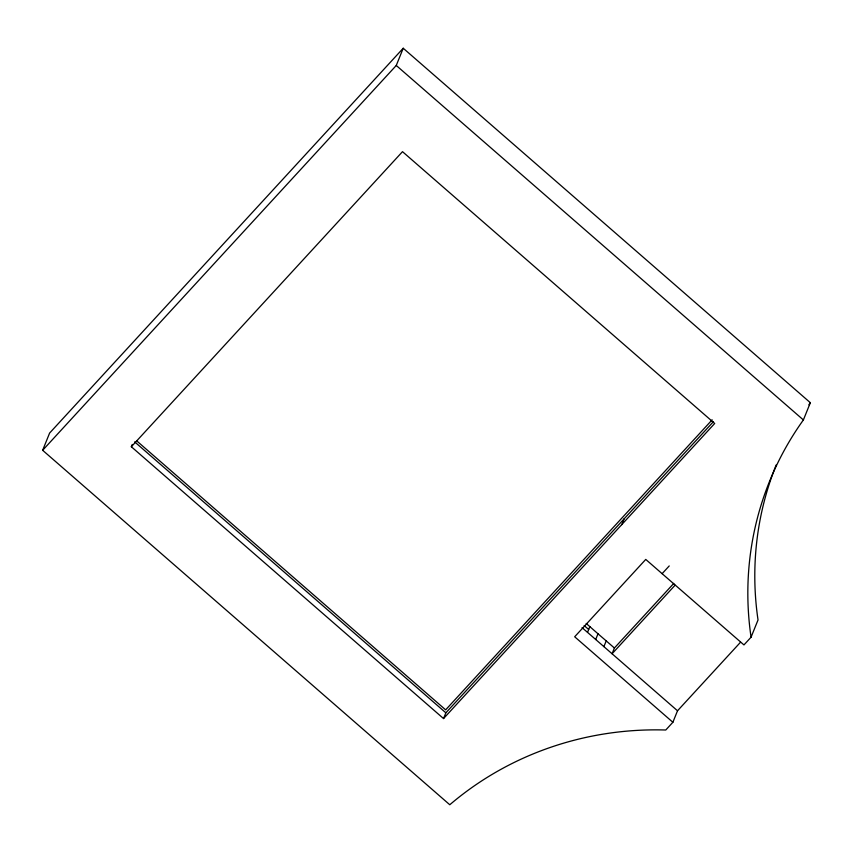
<?xml version="1.0" encoding="UTF-8"?>
<svg xmlns="http://www.w3.org/2000/svg" width="853" height="853" viewBox="0 0 853 853"><rect width="100%" height="100%" fill="white"/><g stroke="black" fill="none" stroke-linecap="round" stroke-linejoin="round"><path stroke-width="1.28" d="M42.65 450.288L49.613 433.057L403.224 48.248L810.35 402.712L803.387 419.943A321.762 308.519 22 0 0 751.066 637.191L743.955 644.921L645.753 559.419L574.677 636.775L672.878 722.267L665.777 730.008A321.762 308.519 22 0 0 449.776 804.752L42.65 450.288L396.261 65.468L403.224 48.248M131.341 446.748L402.499 151.663L714.697 423.472L443.539 718.567L131.341 446.748L132.268 444.445M443.539 718.567L445.863 712.82L713.449 421.627M621.773 524.616L624.087 518.869M672.878 722.267L677.517 710.784L587.536 632.382L589.85 626.635L586.214 623.468M595.682 639.537L598.006 633.8L589.85 626.635M603.903 646.627L606.216 640.891L598.006 633.8M673.785 583.388L614.405 648.013L612.081 653.761L675.064 585.222M751.066 637.191L758.029 619.96A321.762 308.519 22 0 1 776.198 464.906M712.159 419.815L445.65 709.856L136.715 440.884M662.12 573.674L669.232 565.934M677.517 710.784L740.5 642.256M582.055 627.648L587.536 632.382M396.261 65.468L803.387 419.943M606.216 640.891L614.405 648.013M584.145 625.548L588.687 629.514M134.667 441.875L445.863 712.82M808.879 404.791A321.762 308.519 22 0 1 810.35 402.712"/></g></svg>
